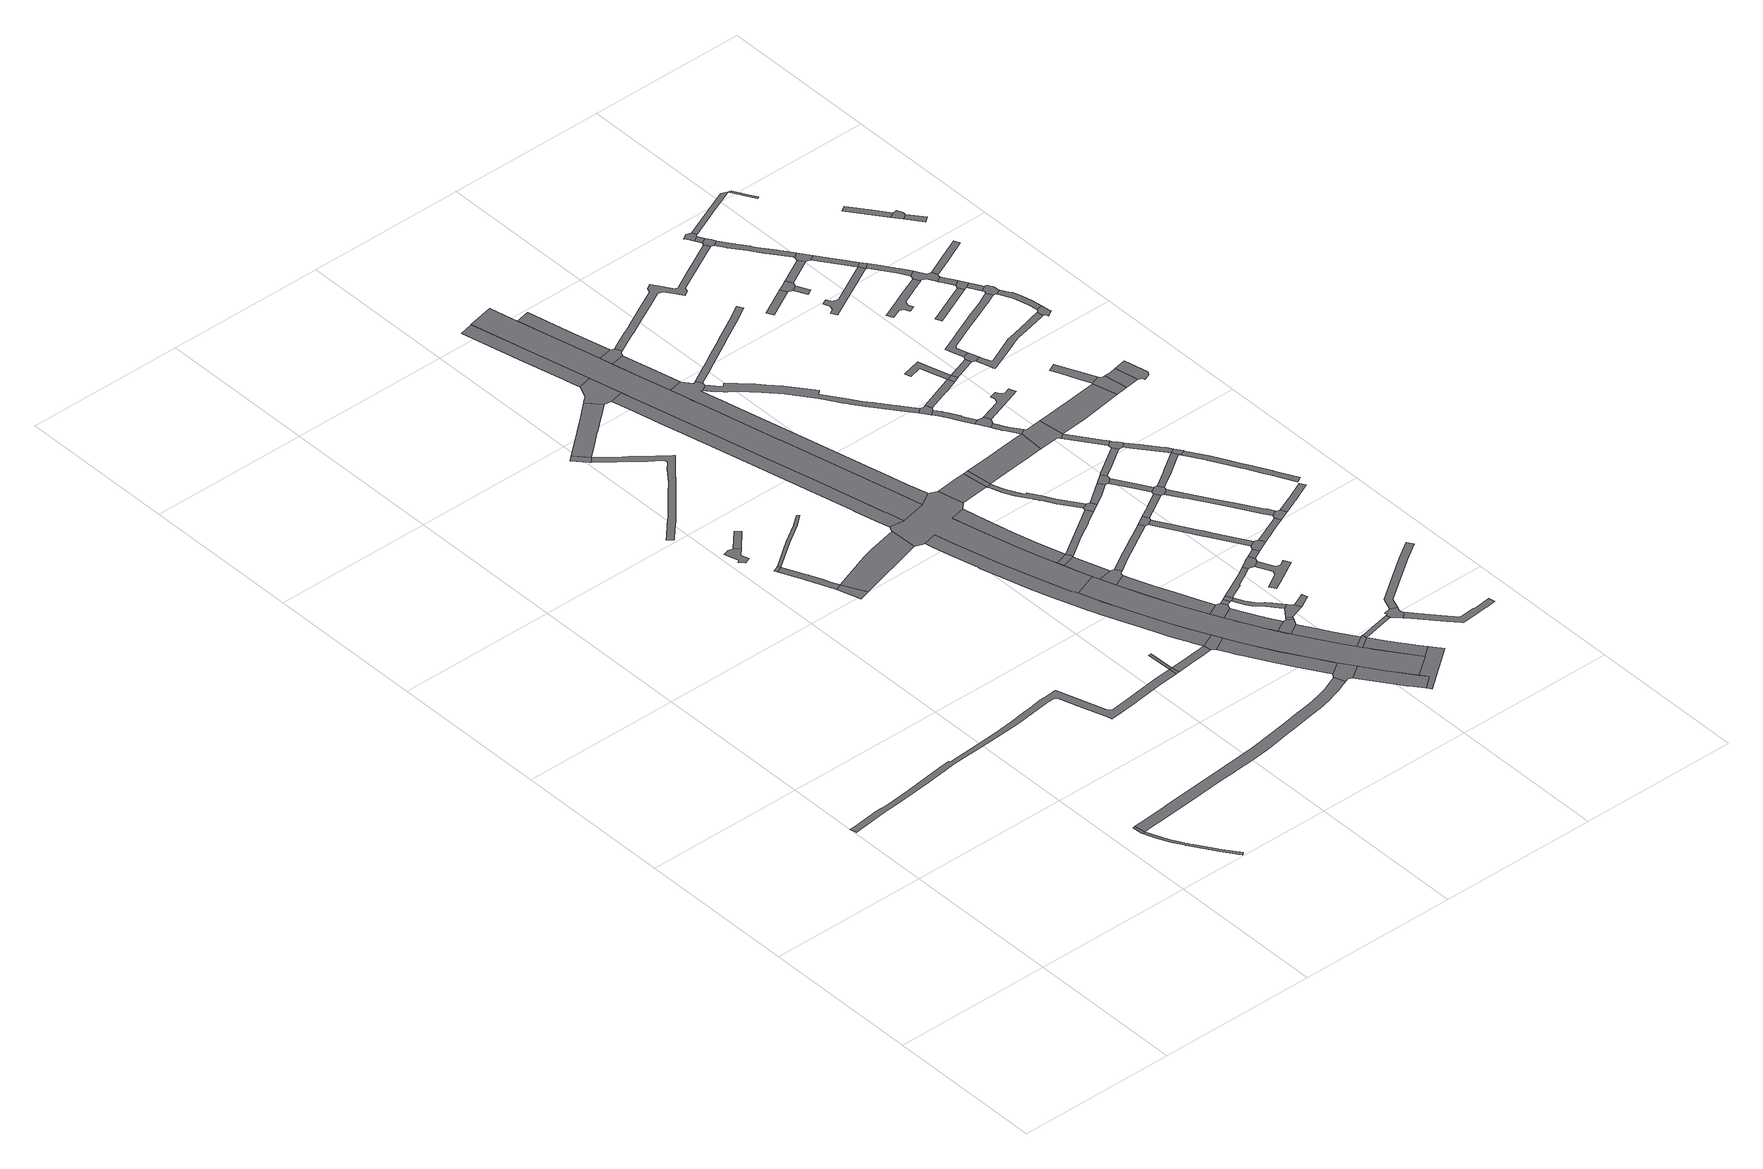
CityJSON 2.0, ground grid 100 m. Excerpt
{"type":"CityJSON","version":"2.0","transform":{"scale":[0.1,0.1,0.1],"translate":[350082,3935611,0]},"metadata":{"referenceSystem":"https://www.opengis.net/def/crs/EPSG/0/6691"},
"CityObjects":{
"road1":{"type":"Road","geometry":[{"type":"MultiSurface","lod":"1","boundaries":[[[0,1,2,3,4]]]}]},
"road2":{"type":"Road","attributes":{"RoadStructureAttribute.sectionType":"1"},"geometry":[{"type":"MultiSurface","lod":"1","boundaries":[[[0,5,6,7,8,9,10,11,12,13,14,15,16,17,18,19,20,21,22,23,24,25,1]]]}]},
"road3":{"type":"Road","attributes":{"RoadStructureAttribute.sectionType":"1"},"geometry":[{"type":"MultiSurface","lod":"1","boundaries":[[[26,27,28,29,30,31,32,33,34,35,36,37,38,39,40,41,42,43,44,45,46,47,48,49,50,51,52,53,54,55,56,57,58,59,60,61,62,63,64,65,66,67,68,69,70,71,72,73,74,75,76,77,78,79,80,81,82,83,84,85,86,87]]]}]},
"road4":{"type":"Road","attributes":{"RoadStructureAttribute.sectionType":"1"},"geometry":[{"type":"MultiSurface","lod":"1","boundaries":[[[1,88,89,90,91,92,93,94,95,96,97,98,99,100,101,102,103,104,105,106,107,108,109,110,111,112,113,114,115,116,117,118,119,120,121,122,123,124,125,126,127,128,129,130,131,132,133,134,2]]]}]},
"road5":{"type":"Road","geometry":[{"type":"MultiSurface","lod":"1","boundaries":[[[135,136,137,138,139,140,141,142,143,144,145]]]}]},
"road6":{"type":"Road","geometry":[{"type":"MultiSurface","lod":"1","boundaries":[[[146,147,148,149]]]}]},
"road7":{"type":"Road","attributes":{"RoadStructureAttribute.sectionType":"1"},"geometry":[{"type":"MultiSurface","lod":"1","boundaries":[[[150,151,152,153,154,155,156,157,158,159,160,161,162,163,164,146,149]]]}]},
"road8":{"type":"Road","geometry":[{"type":"MultiSurface","lod":"1","boundaries":[[[165,156,155,166]]]}]},
"road9":{"type":"Road","attributes":{"RoadStructureAttribute.sectionType":"1"},"geometry":[{"type":"MultiSurface","lod":"1","boundaries":[[[138,167,168,139]]]}]},
"road10":{"type":"Road","geometry":[{"type":"MultiSurface","lod":"1","boundaries":[[[169,170,171,172,173,174]]]}]},
"road11":{"type":"Road","attributes":{"RoadStructureAttribute.sectionType":"1"},"geometry":[{"type":"MultiSurface","lod":"1","boundaries":[[[175,176,177,178,179,180,181,182,183,184,185,147,146]]]}]},
"road12":{"type":"Road","attributes":{"RoadStructureAttribute.sectionType":"1"},"geometry":[{"type":"MultiSurface","lod":"1","boundaries":[[[170,186,187,188,189,190,191,192,193,194,195,196,197,198,199,200,201,202,203,204,205,206,207,208,209,210,211,212,213,214,215,216,217,218,219,220,221,222,223,224,225,171]]]}]},
"road13":{"type":"Road","geometry":[{"type":"MultiSurface","lod":"1","boundaries":[[[226,227,228,156,165,229]]]}]},
"road14":{"type":"Road","geometry":[{"type":"MultiSurface","lod":"1","boundaries":[[[230,55,54,231]]]}]},
"road15":{"type":"Road","attributes":{"RoadStructureAttribute.sectionType":"1"},"geometry":[{"type":"MultiSurface","lod":"1","boundaries":[[[232,233,55,230]]]}]},
"road16":{"type":"Road","attributes":{"RoadStructureAttribute.sectionType":"1"},"geometry":[{"type":"MultiSurface","lod":"1","boundaries":[[[234,235,236,172,171,237,238,239,240,241,242,243,244,245]]]}]},
"road17":{"type":"Road","attributes":{"RoadStructureAttribute.sectionType":"1"},"geometry":[{"type":"MultiSurface","lod":"1","boundaries":[[[246,247,248,249,250,251,252,253,230,231]]]}]},
"road18":{"type":"Road","attributes":{"function":"2","RoadStructureAttribute.sectionType":"1"},"geometry":[{"type":"MultiSurface","lod":"1","boundaries":[[[254,255,256,257,258,259,260,261,262,263,264,265,266,267,268,269,270,271,272,273,274,275,276,277,278,279,280,281,282,283,284,285,286,287,288,289,290,250,291]]]}]},
"road19":{"type":"Road","geometry":[{"type":"MultiSurface","lod":"1","boundaries":[[[268,267,266,265,264,263,262,261,292,293,294,295,296,297,298,299,269]]]}]},
"road20":{"type":"Road","geometry":[{"type":"MultiSurface","lod":"1","boundaries":[[[250,249,300,301,291]]]}]},
"road21":{"type":"Road","attributes":{"function":"2"},"geometry":[{"type":"MultiSurface","lod":"1","boundaries":[[[269,299,298,297,296,295,294,293,292,261,302,303,304,305,306,307,308,309,310,311,312,313,314,315,316,317,318,319,320,321,226,229,322,323,270]]]}]},
"road22":{"type":"Road","attributes":{"function":"2","RoadStructureAttribute.sectionType":"1"},"geometry":[{"type":"MultiSurface","lod":"1","boundaries":[[[324,325,326,327,328,329,330,331,332,333,321,320,334,335,336,337,338,339,340,341,342,343,344,345,346]]]}]},
"road23":{"type":"Road","geometry":[{"type":"MultiSurface","lod":"1","boundaries":[[[347,348,349,350,234,245,324,346]]]}]},
"road24":{"type":"Road","attributes":{"function":"2","RoadStructureAttribute.sectionType":"1"},"geometry":[{"type":"MultiSurface","lod":"1","boundaries":[[[351,352,353,354,355,356,357,358,359,301,300,360,361,362,363,364,365,366]]]}]},
"road25":{"type":"Road","attributes":{"function":"2","RoadStructureAttribute.sectionType":"1"},"geometry":[{"type":"MultiSurface","lod":"1","boundaries":[[[347,367,368,369,370,371,372,373,374,348]]]}]},
"road26":{"type":"Road","geometry":[{"type":"MultiSurface","lod":"1","boundaries":[[[113,112,375,376,377,351,366]]]}]},
"road27":{"type":"Road","attributes":{"function":"2","RoadStructureAttribute.sectionType":"1"}},
"road28":{"type":"Road","geometry":[{"type":"MultiSurface","lod":"1","boundaries":[[[378,379,380,381,382]]]}]},
"road29":{"type":"Road","attributes":{"function":"2","RoadStructureAttribute.sectionType":"1"},"geometry":[{"type":"MultiSurface","lod":"1","boundaries":[[[383,384,378,382,385,386,387]]]}]},
"road30":{"type":"Road","geometry":[{"type":"MultiSurface","lod":"1","boundaries":[[[388,389,390,391,392,393,394,395,396,397,398,399,400,401,402,403,404,405,406,407,408,409,410,411,319,318,412,413,414,415,416,417,418,419,420,421,422,423,424]]]}]},
"road31":{"type":"Road","attributes":{"function":"2","RoadStructureAttribute.sectionType":"1"},"geometry":[{"type":"MultiSurface","lod":"1","boundaries":[[[425,426,427,428,381,380,429,430,431,432,433,434,313,312]]]}]},
"road32":{"type":"Road","geometry":[{"type":"MultiSurface","lod":"1","boundaries":[[[435,436,437,438,439,383,387]]]}]},
"road33":{"type":"Road","attributes":{"function":"2","RoadStructureAttribute.sectionType":"1"},"geometry":[{"type":"MultiSurface","lod":"1","boundaries":[[[435,440,441,442,443,444,445,446,447,448,449,450,451,436]]]}]},
"road34":{"type":"Road","attributes":{"function":"2","RoadStructureAttribute.sectionType":"1"},"geometry":[{"type":"MultiSurface","lod":"1","boundaries":[[[261,260,452,453,454,455,456,457,458,459,460,461,462,463,464,465,466,467,468,469,470,471,472,473,474,475,476,477,478,479,480,481,482,483,484,485,486,487,488,489,490,491,492,493,494,495,496,497,498,499,302]]]}]},
"road35":{"type":"Road","geometry":[{"type":"MultiSurface","lod":"1","boundaries":[[[500,501,502,503,445,444,504,505]]]}]},
"road36":{"type":"Road","attributes":{"function":"2","RoadStructureAttribute.sectionType":"1"},"geometry":[{"type":"MultiSurface","lod":"1","boundaries":[[[506,507,508,509,510,511,377,376,512,513,514,515,516,517]]]}]},
"road37":{"type":"Road","attributes":{"function":"2","RoadStructureAttribute.sectionType":"1"},"geometry":[{"type":"MultiSurface","lod":"1","boundaries":[[[316,518,519,520,521,522,523,524,525,526,527,528,529,530,531,532,533,534,535,536,537,538,539,540,541,542,543,544,545,546,547,548,549,550,551,552,553,554,555,556,557,317]]]}]},
"road38":{"type":"Road","attributes":{"function":"2","RoadStructureAttribute.sectionType":"1"},"geometry":[{"type":"MultiSurface","lod":"1","boundaries":[[[558,559,560,561,562,563,564,505,504,565,566,567,568,569,570,571]]]}]},
"road39":{"type":"Road","attributes":{"RoadStructureAttribute.sectionType":"1"},"geometry":[{"type":"MultiSurface","lod":"1","boundaries":[[[572,502,501,573]]]}]},
"road40":{"type":"Road","geometry":[{"type":"MultiSurface","lod":"1","boundaries":[[[570,574,575,576,577,578,571]]]}]},
"road41":{"type":"Road","attributes":{"function":"2","RoadStructureAttribute.sectionType":"1"},"geometry":[{"type":"MultiSurface","lod":"1","boundaries":[[[579,580,581,582,544,543,583,584,585]]]}]},
"road42":{"type":"Road","geometry":[{"type":"MultiSurface","lod":"1","boundaries":[[[586,572,573,587,588,589]]]}]},
"road43":{"type":"Road","attributes":{"function":"2","RoadStructureAttribute.sectionType":"1"},"geometry":[{"type":"MultiSurface","lod":"1","boundaries":[[[575,590,591,592,593,594,595,596,597,598,576]]]}]},
"road44":{"type":"Road","geometry":[{"type":"MultiSurface","lod":"1","boundaries":[[[599,600,601,602,603,604,579,585]]]}]},
"road45":{"type":"Road","attributes":{"function":"2","RoadStructureAttribute.sectionType":"1"},"geometry":[{"type":"MultiSurface","lod":"1","boundaries":[[[605,606,604,603,607,608]]]}]},
"road46":{"type":"Road","attributes":{"RoadStructureAttribute.sectionType":"1"},"geometry":[{"type":"MultiSurface","lod":"1","boundaries":[[[609,610,578,577]]]}]},
"road47":{"type":"Road","geometry":[{"type":"MultiSurface","lod":"1","boundaries":[[[611,612,613,614,615,315,314]]]}]},
"road48":{"type":"Road","attributes":{"RoadStructureAttribute.sectionType":"1"},"geometry":[{"type":"MultiSurface","lod":"1","boundaries":[[[616,380,379,617,618,619,620,621,622]]]}]},
"road49":{"type":"Road","attributes":{"RoadStructureAttribute.sectionType":"1"},"geometry":[{"type":"MultiSurface","lod":"1","boundaries":[[[623,624,625,626,627,628,629,630,631,632,633,634,635,636,637,638,639,588,587]]]}]},
"road50":{"type":"Road","geometry":[{"type":"MultiSurface","lod":"1","boundaries":[[[640,641,594,593,642,643]]]}]},
"road51":{"type":"Road","attributes":{"RoadStructureAttribute.sectionType":"1"},"geometry":[{"type":"MultiSurface","lod":"1","boundaries":[[[438,644,645,646,647,648,649,650,651,652,653,439]]]}]},
"road52":{"type":"Road","geometry":[{"type":"MultiSurface","lod":"1","boundaries":[[[475,474,654,506,517,655,656,657,658,659,660]]]}]},
"road53":{"type":"Road","geometry":[{"type":"MultiSurface","lod":"1","boundaries":[[[661,662,663,631,630,664,610,609,665,666]]]}]},
"road54":{"type":"Road","attributes":{"function":"2","RoadStructureAttribute.sectionType":"1"},"geometry":[{"type":"MultiSurface","lod":"1","boundaries":[[[659,667,668,643,642,669,670,660]]]}]},
"road55":{"type":"Road","attributes":{"RoadStructureAttribute.sectionType":"1"},"geometry":[{"type":"MultiSurface","lod":"1","boundaries":[[[671,672,673,674,675,676,677,678,679,680,681,682,586,589]]]}]},
"road56":{"type":"Road","geometry":[{"type":"MultiSurface","lod":"1","boundaries":[[[683,614,613,684,685]]]}]},
"road57":{"type":"Road","attributes":{"RoadStructureAttribute.sectionType":"1"},"geometry":[{"type":"MultiSurface","lod":"1","boundaries":[[[686,687,688,689,661,666]]]}]},
"road58":{"type":"Road","attributes":{"RoadStructureAttribute.sectionType":"1"},"geometry":[{"type":"MultiSurface","lod":"1","boundaries":[[[690,691,692,693,694,695,696,697,698,699,700,701,702,685,684,703,704,705,706,707,708,709,710,711,712,713]]]}]},
"road59":{"type":"Road","attributes":{"RoadStructureAttribute.sectionType":"1"},"geometry":[{"type":"MultiSurface","lod":"1","boundaries":[[[714,715,716,717,718,719,640,643]]]}]},
"road60":{"type":"Road","attributes":{"RoadStructureAttribute.sectionType":"1"},"geometry":[{"type":"MultiSurface","lod":"1","boundaries":[[[720,721,722,723,724,725,726,727,728,729,730,731,732,733,734,735,736,737,738,739,740,741,742,743,744,745,746,747,748,749,750,751,752,753,754,755,756,757,758,759,760,761,762,763,764,765,766,767,768,769,770,771,772,773,774,775,776,777,530,529]]]}]},
"road61":{"type":"Road","geometry":[{"type":"MultiSurface","lod":"1","boundaries":[[[621,778,779,780,690,713,622]]]}]},
"road62":{"type":"Road","geometry":[{"type":"MultiSurface","lod":"1","boundaries":[[[781,782,783,784,785,786,787,678,677]]]}]},
"road63":{"type":"Road","geometry":[{"type":"MultiSurface","lod":"1","boundaries":[[[788,789,648,647,790,791,792]]]}]},
"road64":{"type":"Road","attributes":{"RoadStructureAttribute.sectionType":"1"},"geometry":[{"type":"MultiSurface","lod":"1","boundaries":[[[781,793,794,795,796,797,798,799,800,801,802,782]]]}]},
"road65":{"type":"Road","geometry":[{"type":"MultiSurface","lod":"1","boundaries":[[[803,804,805,806,807,717,716,808,809]]]}]},
"road66":{"type":"Road","attributes":{"function":"3","RoadStructureAttribute.sectionType":"1"},"geometry":[{"type":"MultiSurface","lod":"1","boundaries":[[[810,811,812,813,814,815,816,817,683,685]]]}]},
"road67":{"type":"Road","attributes":{"RoadStructureAttribute.sectionType":"1"},"geometry":[{"type":"MultiSurface","lod":"1","boundaries":[[[818,819,820,821,780,779]]]}]},
"road68":{"type":"Road","attributes":{"RoadStructureAttribute.sectionType":"1"},"geometry":[{"type":"MultiSurface","lod":"1","boundaries":[[[822,823,824,825,826,827,828,829,830,831,832,833,834,835,836,837,838,839,840,841,538,537]]]}]},
"road69":{"type":"Road","attributes":{"RoadStructureAttribute.sectionType":"1"},"geometry":[{"type":"MultiSurface","lod":"1","boundaries":[[[842,843,844,845,846,847,848,849,791,790,850,851,852,853,854,855,856,857,858]]]}]},
"road70":{"type":"Road","attributes":{"RoadStructureAttribute.sectionType":"1"},"geometry":[{"type":"MultiSurface","lod":"1","boundaries":[[[784,859,860,785]]]}]},
"road71":{"type":"Road","attributes":{"RoadStructureAttribute.sectionType":"1"},"geometry":[{"type":"MultiSurface","lod":"1","boundaries":[[[861,862,863,864,865,788,792]]]}]},
"road72":{"type":"Road","geometry":[{"type":"MultiSurface","lod":"1","boundaries":[[[858,857,860,859,866,867]]]}]},
"road73":{"type":"Road","geometry":[{"type":"MultiSurface","lod":"1","boundaries":[[[868,869,870,871,747,746,872]]]}]},
"road74":{"type":"Road","geometry":[{"type":"MultiSurface","lod":"1","boundaries":[[[873,874,875,821,820,876]]]}]},
"road75":{"type":"Road","attributes":{"RoadStructureAttribute.sectionType":"1"},"geometry":[{"type":"MultiSurface","lod":"1","boundaries":[[[877,878,879,880,881,882,883,884,885,886,887,888,889,890,891,892,893,868,872]]]}]},
"road76":{"type":"Road","attributes":{"RoadStructureAttribute.sectionType":"1"},"geometry":[{"type":"MultiSurface","lod":"1","boundaries":[[[894,895,873,876,896,897,898]]]}]},
"road77":{"type":"Road","attributes":{"RoadStructureAttribute.sectionType":"1"},"geometry":[{"type":"MultiSurface","lod":"1","boundaries":[[[808,899,900,901,902,903,904,905,906,907,908,909,910,911,912,913,914,915,916,809]]]}]},
"road78":{"type":"Road","geometry":[{"type":"MultiSurface","lod":"1","boundaries":[[[917,918,919,920,921,922,923,924,925,926,927,928,929,930,931,932,933,934,935,936,937,601,600,938,939,940,941,942,943,944,945,946,947,948,949,950,951,952,953,954]]]}]},
"road79":{"type":"Road","geometry":[{"type":"MultiSurface","lod":"1","boundaries":[[[955,956,957,885,884,958,959,960]]]}]},
"road80":{"type":"Road","geometry":[{"type":"MultiSurface","lod":"1","boundaries":[[[961,962,963,964,894,898,863,862]]]}]},
"road81":{"type":"Road","attributes":{"RoadStructureAttribute.sectionType":"1"},"geometry":[{"type":"MultiSurface","lod":"1","boundaries":[[[959,965,966,967,968,814,969,970,971,972,973,960]]]}]},
"road82":{"type":"Road","attributes":{"RoadStructureAttribute.sectionType":"1"},"geometry":[{"type":"MultiSurface","lod":"1","boundaries":[[[866,974,975,976,977,978,979,980,981,982,867]]]}]},
"road83":{"type":"Road","attributes":{"RoadStructureAttribute.sectionType":"1"},"geometry":[{"type":"MultiSurface","lod":"1","boundaries":[[[983,984,875,874,985,986,987,988,989]]]}]},
"road84":{"type":"Road","attributes":{"RoadStructureAttribute.sectionType":"1"},"geometry":[{"type":"MultiSurface","lod":"1","boundaries":[[[990,991,992,993,805,804,994,995,996,997,998,999]]]}]},
"road85":{"type":"Road","geometry":[{"type":"MultiSurface","lod":"1","boundaries":[[[1000,969,814,813,1001,1002,1003,1004,1005]]]}]},
"road86":{"type":"Road","attributes":{"RoadStructureAttribute.sectionType":"1"},"geometry":[{"type":"MultiSurface","lod":"1","boundaries":[[[1006,870,869,1007,1008,1009,1010]]]}]},
"road87":{"type":"Road","attributes":{"RoadStructureAttribute.sectionType":"1"},"geometry":[{"type":"MultiSurface","lod":"1","boundaries":[[[1011,1012,1013,1014,1015,1016,1017,1018,1019,1020,1021,1022,1023,1024,1025,962,961]]]}]},
"road88":{"type":"Road","attributes":{"RoadStructureAttribute.sectionType":"1"},"geometry":[{"type":"MultiSurface","lod":"1","boundaries":[[[1026,1027,1028,1004,1003,1029,1030,1031]]]}]},
"road89":{"type":"Road","geometry":[{"type":"MultiSurface","lod":"1","boundaries":[[[1017,979,978,1032,1033,1034,1018]]]}]},
"road90":{"type":"Road","attributes":{"RoadStructureAttribute.sectionType":"1"},"geometry":[{"type":"MultiSurface","lod":"1","boundaries":[[[1035,1036,1037,1038,1039,964,963,1040,1041,1042,1043,1044,1045,1046]]]}]},
"road91":{"type":"Road","attributes":{"RoadStructureAttribute.sectionType":"1"},"geometry":[{"type":"MultiSurface","lod":"1","boundaries":[[[955,1047,1048,1049,1050,1051,1052,1053,1054,1055,1056,956]]]}]},
"road92":{"type":"Road","attributes":{"RoadStructureAttribute.sectionType":"1"},"geometry":[{"type":"MultiSurface","lod":"1","boundaries":[[[1057,1058,1059,1060,1061,1062,1063,1010]]]}]},
"road93":{"type":"Road","geometry":[{"type":"MultiSurface","lod":"1","boundaries":[[[989,988,1064,1065,1066,1067,1068,1069,1026,1031]]]}]},
"road94":{"type":"Road","geometry":[{"type":"MultiSurface","lod":"1","boundaries":[[[1009,1070,1057,1010]]]}]},
"road95":{"type":"Road","attributes":{"RoadStructureAttribute.sectionType":"1"},"geometry":[{"type":"MultiSurface","lod":"1","boundaries":[[[1071,1072,1073,1074,1075,1076,1077,1066,1065,1078,1079,1080,1081,1046]]]}]},
"road96":{"type":"Road","attributes":{"RoadStructureAttribute.sectionType":"1"},"geometry":[{"type":"MultiSurface","lod":"1","boundaries":[[[1082,1083,1084,1085]]]}]},
"road97":{"type":"Road","attributes":{"RoadStructureAttribute.sectionType":"1"},"geometry":[{"type":"MultiSurface","lod":"1","boundaries":[[[1070,1086,1087,1088,1089,1090,1091,1092,1057]]]}]},
"road98":{"type":"Road","attributes":{"RoadStructureAttribute.sectionType":"1"},"geometry":[{"type":"MultiSurface","lod":"1","boundaries":[[[1093,1094,1095,1033,1032,1096,1097,1098,1099]]]}]},
"road99":{"type":"Road","geometry":[{"type":"MultiSurface","lod":"1","boundaries":[[[1045,1100,1101,1102,1103,1071,1046]]]}]},
"road100":{"type":"Road","attributes":{"function":"3","RoadStructureAttribute.sectionType":"1"},"geometry":[{"type":"MultiSurface","lod":"1","boundaries":[[[1004,1104,1105,1106,1107,1108,1109,1110,1005]]]}]},
"road101":{"type":"Road","attributes":{"RoadStructureAttribute.sectionType":"1"},"geometry":[{"type":"MultiSurface","lod":"1","boundaries":[[[1100,1111,1112,1113,1114,1115,1116,1117,1118,1119,1120,1121,1122,1123,1124,1125,1126,1127,1128,1129,1130,1131,1132,1101]]]}]},
"road102":{"type":"Road","geometry":[{"type":"MultiSurface","lod":"1","boundaries":[[[1133,1085,1084,1134,1135,1136,1137]]]}]},
"road103":{"type":"Road","geometry":[{"type":"MultiSurface","lod":"1","boundaries":[[[1090,1089,1138,1139,1140,1141,1142]]]}]},
"road104":{"type":"Road","attributes":{"RoadStructureAttribute.sectionType":"1"},"geometry":[{"type":"MultiSurface","lod":"1","boundaries":[[[1143,1144,1135,1134]]]}]},
"road105":{"type":"Road","geometry":[{"type":"MultiSurface","lod":"1","boundaries":[[[1145,1146,1147,1148,1149,1150,1151,1152,1153,1154]]]}]},
"road106":{"type":"Road","attributes":{"RoadStructureAttribute.sectionType":"1"},"geometry":[{"type":"MultiSurface","lod":"1","boundaries":[[[1150,1149,1155,1156,1157]]]}]},
"road107":{"type":"Road","geometry":[{"type":"MultiSurface","lod":"1","boundaries":[[[1158,1159,1157,1156,917,954,1160,1161]]]}]},
"road108":{"type":"Road","attributes":{"RoadStructureAttribute.sectionType":"1"},"geometry":[{"type":"MultiSurface","lod":"1","boundaries":[[[1136,1162,1163,1164,1165,1137]]]}]},
"road109":{"type":"Road","attributes":{"RoadStructureAttribute.sectionType":"1"},"geometry":[{"type":"MultiSurface","lod":"1","boundaries":[[[1166,1167,1168,1169,1170,1171,1172,1173,1174,1175,1176,1177,1178,1179]]]}]},
"road110":{"type":"Road","attributes":{"RoadStructureAttribute.sectionType":"1"},"geometry":[{"type":"MultiSurface","lod":"1","boundaries":[[[1160,1180,1181,1182,1183,1184,1185,1186,1187,1188,1189,1190,1191,1192,1193,1194,1195,1196,1197,1198,1199,1200,1201,1202,1203,1204,1161]]]}]},
"road111":{"type":"Road","attributes":{"RoadStructureAttribute.sectionType":"1"},"geometry":[{"type":"MultiSurface","lod":"1","boundaries":[[[1205,1206,1207,1208,1209,1210,1211,1212,1213]]]}]},
"road112":{"type":"Road","geometry":[{"type":"MultiSurface","lod":"1","boundaries":[[[1214,1215,1205,1213,1107,1106,1216,1217,1218]]]}]},
"road113":{"type":"Road","attributes":{"RoadStructureAttribute.sectionType":"1"},"geometry":[{"type":"MultiSurface","lod":"1","boundaries":[[[1219,1220,1221,1222,1223,1224,1225,1226,1227,1228,1229,1230,1231,1232,1233,1234]]]}]},
"road114":{"type":"Road","attributes":{"RoadStructureAttribute.sectionType":"1"},"geometry":[{"type":"MultiSurface","lod":"1","boundaries":[[[1235,1236,1237,1238,1239,1240,1241,1242,1243,1244,1139,1138,1245,1246,1247,1248,1249,1250,1251,1252,1253,1254,1255,1256]]]}]},
"road115":{"type":"Road","attributes":{"RoadStructureAttribute.sectionType":"1"},"geometry":[{"type":"MultiSurface","lod":"1","boundaries":[[[1141,1257,1258,1259,1260,1261,1262,1263,1264,1265,1266,1267,1268,1269,1270,1271,1272,1273,1274,1275,1276,1142]]]}]},
"road116":{"type":"Road","geometry":[{"type":"MultiSurface","lod":"1","boundaries":[[[1164,1163,1277,1278,1279,1189,1188]]]}]},
"road117":{"type":"Road","attributes":{"function":"3","RoadStructureAttribute.sectionType":"1"},"geometry":[{"type":"MultiSurface","lod":"1","boundaries":[[[1280,1281,1218,1217,1282,1283]]]}]},
"road118":{"type":"Road","attributes":{"RoadStructureAttribute.sectionType":"1"},"geometry":[{"type":"MultiSurface","lod":"1","boundaries":[[[1284,1285,1286,1153,1152,1287,1288,1289]]]}]},
"road119":{"type":"Road","attributes":{"RoadStructureAttribute.sectionType":"1"},"geometry":[{"type":"MultiSurface","lod":"1","boundaries":[[[1290,1291,1292,1278,1277,1293,1294,1295,1166]]]}]},
"road120":{"type":"Road","attributes":{"RoadStructureAttribute.sectionType":"1"},"geometry":[{"type":"MultiSurface","lod":"1","boundaries":[[[1296,1297,1298,1299]]]}]},
"road121":{"type":"Road","geometry":[{"type":"MultiSurface","lod":"1","boundaries":[[[1283,1282,1300,1301,1302,1303,1304,1305]]]}]},
"road122":{"type":"Road","geometry":[{"type":"MultiSurface","lod":"1","boundaries":[[[1179,1306,1290,1166]]]}]},
"road123":{"type":"Road","attributes":{"RoadStructureAttribute.sectionType":"1"},"geometry":[{"type":"MultiSurface","lod":"1","boundaries":[[[1307,1308,1309,1310,1311,1312,1313,1314,1306,1179]]]}]},
"road124":{"type":"Road","geometry":[{"type":"MultiSurface","lod":"1","boundaries":[[[1315,1316,1317,1318,1319,1320,1310,1309,1234,1233,1321,1322,1323,1324]]]}]},
"road125":{"type":"Road","attributes":{"RoadStructureAttribute.sectionType":"1"},"geometry":[{"type":"MultiSurface","lod":"1","boundaries":[[[1325,1326,1327,1315,1324,1328,1329,1330,1331,1332]]]}]},
"road126":{"type":"Road","geometry":[{"type":"MultiSurface","lod":"1","boundaries":[[[1298,1333,1334,1335,1336,1332,1331,1299]]]}]},
"road127":{"type":"Road","attributes":{"RoadStructureAttribute.sectionType":"1"},"geometry":[{"type":"MultiSurface","lod":"1","boundaries":[[[1337,1334,1333,1338,1339,1340]]]}]},
"road128":{"type":"Road","attributes":{"RoadStructureAttribute.sectionType":"1"},"geometry":[{"type":"MultiSurface","lod":"1","boundaries":[[[1341,1342,1343,1344,1345,1346,1347,1348,1349,1350,1289]]]}]},
"road129":{"type":"Road","geometry":[{"type":"MultiSurface","lod":"1","boundaries":[[[1351,1352,1353,1354,1355,1356,1357,1358,1359,1235,1256]]]}]},
"road130":{"type":"Road","geometry":[{"type":"MultiSurface","lod":"1","boundaries":[[[1339,1360,1361,1266,1265,1362,1363,1364,1365,1366,1367,1368,1369,1340]]]}]},
"road131":{"type":"Road","attributes":{"RoadStructureAttribute.sectionType":"1"},"geometry":[{"type":"MultiSurface","lod":"1","boundaries":[[[1370,1371,1372,1373,1374,1363,1362,1375,1376,1377,1357,1356]]]}]},
"road132":{"type":"Road","attributes":{"RoadStructureAttribute.sectionType":"1"},"geometry":[{"type":"MultiSurface","lod":"1","boundaries":[[[1378,1318,1317,1379,1380,1381,1382]]]}]},
"road133":{"type":"Road","attributes":{"RoadStructureAttribute.sectionType":"1"},"geometry":[{"type":"MultiSurface","lod":"1","boundaries":[[[1383,1384,1385,1386,1387]]]}]},
"road134":{"type":"Road","geometry":[{"type":"MultiSurface","lod":"1","boundaries":[[[1386,1388,1389,1390,1391,1392,1387]]]}]},
"road135":{"type":"Road","attributes":{"RoadStructureAttribute.sectionType":"1"},"geometry":[{"type":"MultiSurface","lod":"1","boundaries":[[[1388,1393,1394,1389]]]}]}
},
"vertices":[
[1152,495,0],[1169,501,0],[1158,569,0],[1145,568,0],[1150,501,0],
[1159,474,0],[1181,414,0],[1186,402,0],[1217,337,0],[1256,274,0],[1258,270,0],[1277,239,0],[1301,203,0],[1311,188,0],[1360,112,0],[1432,9,0],[1447,20,0],[1377,119,0],[1292,247,0],[1280,266,0],[1274,275,0],[1265,290,0],[1247,321,0],[1228,357,0],[1207,401,0],[1177,483,0],
[12,1514,0],[43,1519,0],[260,1547,0],[282,1545,0],[390,1557,0],[451,1563,0],[519,1572,0],[553,1576,0],[708,1594,0],[786,1603,0],[993,1617,0],[1135,1624,0],[1271,1635,0],[1394,1652,0],[1493,1664,0],[1499,1665,0],[1554,1669,0],[1571,1655,0],[1617,1503,0],[1662,1366,0],[1671,1331,0],[1707,1336,0],[1866,1354,0],[1869,1355,0],[1871,1355,0],[2046,1379,0],[2129,1388,0],[2180,1392,0],[2181,1392,0],[2178,1444,0],[2169,1443,0],[2079,1434,0],[1872,1408,0],[1870,1408,0],[1840,1404,0],[1730,1390,0],[1702,1407,0],[1667,1517,0],[1606,1714,0],[1596,1713,0],[1579,1712,0],[1521,1707,0],[1488,1706,0],[1462,1702,0],[1432,1697,0],[1420,1695,0],[1352,1685,0],[1320,1680,0],[1267,1674,0],[1251,1671,0],[1131,1656,0],[991,1645,0],[788,1631,0],[782,1630,0],[780,1641,0],[703,1631,0],[525,1608,0],[448,1598,0],[283,1580,0],[215,1581,0],[40,1559,0],[5,1557,0],
[1225,507,0],[1319,515,0],[1527,533,0],[1688,548,0],[1773,556,0],[1860,563,0],[1862,563,0],[1893,565,0],[1947,570,0],[2000,575,0],[2120,588,0],[2129,589,0],[2192,599,0],[2289,618,0],[2350,628,0],[2456,647,0],[2550,663,0],[2559,664,0],[2599,673,0],[2649,685,0],[2685,696,0],[2739,714,0],[2791,735,0],[2793,736,0],[2817,746,0],[2790,813,0],[2692,771,0],[2633,752,0],[2579,740,0],[2550,733,0],[2474,721,0],[2445,716,0],[2353,699,0],[2334,696,0],[2227,677,0],[2073,653,0],[1976,646,0],[1897,638,0],[1863,635,0],[1861,635,0],[1773,626,0],[1685,618,0],[1612,611,0],[1524,603,0],[1395,591,0],[1393,591,0],[1202,573,0],
[1118,3634,0],[1117,3636,0],[1101,3684,0],[1138,3723,0],[1108,3751,0],[1079,3758,0],[1041,3747,0],[1062,3670,0],[1065,3661,0],[1051,3649,0],[1077,3618,0],
[1196,3467,0],[1188,3484,0],[1149,3466,0],[1157,3449,0],
[1182,3391,0],[1211,3326,0],[1220,3305,0],[1245,3247,0],[1261,3209,0],[1295,3130,0],[1333,3143,0],[1330,3153,0],[1328,3161,0],[1310,3201,0],[1292,3246,0],[1263,3314,0],[1260,3321,0],[1255,3333,0],[1196,3466,0],
[1408,3001,0],[1339,2980,0],
[1239,3833,0],[1210,3860,0],
[1016,4806,0],[1023,4801,0],[1049,4833,0],[979,4913,0],[967,4903,0],[948,4888,0],
[1329,3564,0],[1370,3592,0],[1401,3613,0],[1495,3676,0],[1561,3727,0],[1553,3737,0],[1549,3741,0],[1484,3691,0],[1481,3688,0],[1360,3608,0],[1298,3565,0],
[1112,4727,0],[1127,4715,0],[1151,4698,0],[1164,4689,0],[1202,4658,0],[1255,4611,0],[1285,4587,0],[1329,4553,0],[1331,4533,0],[1290,4490,0],[1251,4438,0],[1212,4392,0],[1166,4341,0],[1107,4275,0],[1029,4189,0],[977,4135,0],[963,4119,0],[949,4105,0],[934,4092,0],[914,4069,0],[890,4044,0],[920,4016,0],[979,4077,0],[1032,4132,0],[1035,4135,0],[1045,4146,0],[1057,4159,0],[1114,4223,0],[1171,4288,0],[1188,4308,0],[1250,4377,0],[1307,4444,0],[1367,4514,0],[1381,4528,0],[1399,4549,0],[1392,4556,0],[1320,4614,0],[1207,4706,0],[1180,4727,0],[1123,4773,0],
[1840,3300,0],[1658,3256,0],[1586,3235,0],[1844,3127,0],
[2197,1446,0],[2203,1394,0],
[2192,1607,0],[2173,1606,0],
[1328,5208,0],[1234,5127,0],[1139,5047,0],[1133,4904,0],[1134,4904,0],[1193,4953,0],[1207,4965,0],[1224,4977,0],[1285,5028,0],[1345,5079,0],[1347,5080,0],[1400,5124,0],
[2298,1405,0],[2410,1417,0],[2439,1420,0],[2451,1421,0],[2447,1471,0],[2420,1468,0],[2379,1463,0],[2323,1458,0],
[2491,1614,0],[2448,1707,0],[2427,1753,0],[2357,1928,0],[2328,2004,0],[2287,2113,0],[2273,2155,0],[2240,2252,0],[2236,2263,0],[2234,2268,0],[2222,2286,0],[2210,2324,0],[2131,2581,0],[2086,2738,0],[2025,2981,0],[1992,3128,0],[1906,3105,0],[1917,3054,0],[1940,2948,0],[1984,2765,0],[1986,2756,0],[2030,2590,0],[2071,2450,0],[2112,2316,0],[2153,2194,0],[2164,2161,0],[2185,2106,0],[2192,2087,0],[2218,2014,0],[2227,1993,0],[2272,1879,0],[2300,1808,0],[2345,1695,0],[2363,1656,0],[2380,1618,0],[2413,1546,0],[2419,1533,0],[2538,1514,0],
[2237,2263,0],[2235,2268,0],[2223,2286,0],[2211,2326,0],[2132,2581,0],[2087,2738,0],[2026,2981,0],[1993,3128,0],
[2478,1407,0],[2566,1455,0],
[2390,2306,0],[2389,2310,0],[2381,2334,0],[2338,2474,0],[2325,2514,0],[2312,2557,0],[2297,2604,0],[2254,2761,0],[2190,3015,0],[2156,3171,0],[2157,3172,0],[2250,3196,0],[2285,3229,0],[2248,3391,0],[2199,3413,0],[2114,3361,0],[2113,3361,0],[1949,3324,0],[1948,3324,0],[1856,3336,0],[1890,3111,0],[1892,3110,0],
[1448,5116,0],[1473,5008,0],[1527,4772,0],[1537,4727,0],[1559,4633,0],[1624,4348,0],[1724,3911,0],[1801,3576,0],[1804,3559,0],[1835,3425,0],[1924,3434,0],[1923,3438,0],[1922,3439,0],[1897,3551,0],[1896,3559,0],[1823,3879,0],[1741,4238,0],[1691,4456,0],[1605,4830,0],[1605,4831,0],[1548,5080,0],[1538,5124,0],[1535,5136,0],
[1489,5340,0],[1402,5320,0],[1367,5241,0],[1334,5213,0],
[2886,894,0],[2875,910,0],[2797,1036,0],[2733,1142,0],[2717,1168,0],[2649,1292,0],[2637,1315,0],[2580,1428,0],[2579,1430,0],[2512,1341,0],[2530,1305,0],[2559,1254,0],[2615,1153,0],[2689,1026,0],[2696,1014,0],[2805,839,0],
[1469,5424,0],[1315,6100,0],[1228,6080,0],[1261,5938,0],[1278,5860,0],[1320,5678,0],[1371,5454,0],[1398,5335,0],
[2836,753,0],[2864,744,0],[2949,801,0],
[2420,2499,0],[2430,2506,0],[2407,2539,0],[2326,2514,0],[2339,2474,0],
[2493,2280,0],[2477,2326,0],[2382,2334,0],[2390,2310,0],[2405,2266,0],
[1690,5215,0],[1690,5216,0],[1660,5348,0],[1641,5430,0],[1604,5594,0],[1521,5958,0],[1480,6137,0],[1316,6100,0],[1470,5425,0],[1490,5340,0],[1536,5136,0],[1539,5124,0],[1549,5080,0],[1606,4832,0],[1606,4831,0],[1691,4457,0],[1742,4238,0],[1824,3879,0],[1896,3564,0],[1897,3557,0],[1898,3555,0],[1923,3439,0],[1924,3439,0],[1924,3438,0],[2070,3555,0],[2059,3605,0],[2010,3818,0],[2010,3819,0],[1906,4270,0],[1906,4272,0],[1904,4281,0],[1817,4660,0],[1785,4802,0],[1774,4848,0],[1770,4867,0],[1765,4891,0],[1745,4978,0],
[2191,3016,0],[2255,2762,0],[2298,2604,0],[2312,2559,0],[2366,2682,0],[2358,2708,0],[2318,2867,0],[2278,3058,0],[2270,3099,0],[2267,3112,0],
[2439,2168,0],[2518,2205,0],[2521,2225,0],[2540,2237,0],[2519,2271,0],
[2494,2021,0],[2507,1987,0],[2575,1816,0],[2637,1682,0],[2650,1656,0],[2725,1691,0],[2677,1799,0],[2629,1920,0],[2584,2031,0],[2571,2065,0],[2555,2108,0],[2532,2166,0],
[2288,2113,0],[2329,2004,0],[2358,1929,0],[2428,1753,0],[2450,1706,0],[2492,1614,0],[2539,1515,0],[2567,1456,0],[2581,1429,0],[2581,1428,0],[2638,1316,0],[2650,1292,0],[2718,1168,0],[2734,1143,0],[2798,1036,0],[2876,911,0],[2887,894,0],[2950,801,0],[2956,792,0],[3004,719,0],[3030,680,0],[3041,665,0],[3144,527,0],[3274,623,0],[3109,850,0],[3088,881,0],[3074,902,0],[3056,928,0],[3010,997,0],[2934,1119,0],[2934,1120,0],[2861,1240,0],[2856,1248,0],[2826,1303,0],[2807,1336,0],[2791,1367,0],[2766,1416,0],[2741,1466,0],[2710,1525,0],[2710,1526,0],[2684,1581,0],[2649,1655,0],[2636,1682,0],[2574,1816,0],[2506,1987,0],[2493,2021,0],[2438,2167,0],[2404,2265,0],
[2769,1645,0],[2772,1647,0],[2753,1682,0],[2749,1683,0],[2685,1581,0],[2760,1617,0],
[3177,481,0],[3143,526,0],[3040,665,0],[3029,679,0],[3005,717,0],[2955,792,0],[2895,698,0],[2959,606,0],[3026,513,0],[3036,500,0],[3044,491,0],[3103,420,0],
[2162,3554,0],[2131,3693,0],[2106,3801,0],[2095,3851,0],[2025,4155,0],[1911,4656,0],[1909,4662,0],[1909,4664,0],[1885,4768,0],[1881,4786,0],[1862,4868,0],[1874,4865,0],[1913,4889,0],[1911,4891,0],[1910,4893,0],[1911,4898,0],[1911,4900,0],[1911,4902,0],[1912,4902,0],[1914,4913,0],[1894,4948,0],[1882,4941,0],[1876,4938,0],[1873,4943,0],[1872,4944,0],[1832,4998,0],[1746,4978,0],[1766,4891,0],[1771,4867,0],[1775,4848,0],[1786,4802,0],[1818,4661,0],[1904,4285,0],[1906,4277,0],[1907,4273,0],[1907,4271,0],[2010,3824,0],[2011,3819,0],[2060,3606,0],[2071,3556,0],
[2891,1366,0],[2852,1439,0],[2849,1445,0],[2835,1470,0],[2827,1486,0],[2816,1506,0],[2799,1538,0],[2711,1526,0],[2742,1466,0],[2767,1416,0],[2792,1367,0],[2808,1338,0],[2827,1304,0],[2902,1345,0],
[2784,1698,0],[2803,1663,0],
[2857,1249,0],[2862,1240,0],[2936,1285,0],[2958,1326,0],[2922,1345,0],
[1661,5349,0],[1691,5218,0],[1691,5217,0],[1691,5215,0],[1827,5020,0],[1781,5223,0],[1748,5368,0],
[2811,1713,0],[2809,1660,0],[2833,1673,0],[2831,1678,0],
[2934,1122,0],[2935,1120,0],[3011,998,0],[3057,929,0],[3125,974,0],[3093,1025,0],[3076,1052,0],[3042,1106,0],[2993,1185,0],
[1756,5391,0],[1773,5400,0],[1753,5438,0],[1730,5450,0],[1729,5450,0],[1642,5430,0],
[1522,5958,0],[1605,5595,0],[1675,5684,0],[1608,5978,0],
[2966,1342,0],[2934,1363,0],
[2388,3240,0],[2422,3244,0],[2469,3250,0],[2452,3413,0],[2401,3408,0],
[2642,2695,0],[2562,2594,0],[2671,2660,0],[2677,2664,0],[2684,2668,0],[2760,2715,0],[2735,2756,0],
[2848,1583,0],[2865,1556,0],[2869,1550,0],[2890,1532,0],[2918,1502,0],[2936,1482,0],[2947,1468,0],[2980,1423,0],[3010,1445,0],[2962,1504,0],[2960,1507,0],[2935,1533,0],[2930,1530,0],[2913,1548,0],[2892,1568,0],[2871,1599,0],[2862,1616,0],
[3139,977,0],[3130,975,0],[3075,903,0],[3144,950,0],
[2625,2290,0],[2777,2378,0],[2785,2383,0],[2885,2440,0],[2865,2475,0],[2812,2444,0],[2778,2425,0],[2757,2412,0],[2690,2374,0],[2606,2325,0],
[3178,481,0],[3106,415,0],[3120,392,0],[3122,392,0],[3397,605,0],[3342,676,0],[3275,624,0],
[3039,1413,0],[3037,1414,0],[3012,1443,0],[2937,1368,0],[3050,1371,0],[3058,1375,0],
[3310,717,0],[3207,855,0],[3089,881,0],[3109,851,0],
[2850,1688,0],[2854,1690,0],[2859,1692,0],[2932,1729,0],[2930,1735,0],[3018,1779,0],[3059,1806,0],[3041,1834,0],[3002,1809,0],[2989,1803,0],[2857,1736,0],[2833,1725,0],
[2482,3416,0],[2471,3244,0],[2499,3254,0],
[3119,1407,0],[3137,1416,0],[3126,1453,0],[3066,1425,0],
[2772,2790,0],[2761,2806,0],[2694,2903,0],[2690,2909,0],[2655,2974,0],[2649,2984,0],[2643,2993,0],[2596,3069,0],[2587,3064,0],[2573,3083,0],[2554,3116,0],[2529,3169,0],[2506,3235,0],[2476,3230,0],[2500,3160,0],[2529,3102,0],[2534,3092,0],[2551,3064,0],[2602,2984,0],[2607,2976,0],[2620,2957,0],[2653,2894,0],[2655,2890,0],[2736,2774,0],
[3164,954,0],[3268,976,0],[3354,994,0],[3349,1021,0],[3257,1002,0],[3154,980,0],
[1884,4851,0],[1902,4831,0],[1911,4822,0],[1913,4820,0],[1923,4808,0],[1949,4780,0],[1965,4767,0],[1998,4742,0],[2003,4738,0],[2056,4689,0],[2071,4676,0],[2161,4577,0],[2183,4552,0],[2280,4421,0],[2285,4414,0],[2354,4306,0],[2369,4281,0],[2371,4282,0],[2391,4251,0],[2449,4173,0],[2464,4153,0],[2465,4152,0],[2501,4102,0],[2528,4067,0],[2551,4037,0],[2594,3980,0],[2611,3958,0],[2641,3983,0],[2626,4002,0],[2563,4084,0],[2557,4093,0],[2547,4106,0],[2485,4188,0],[2451,4233,0],[2423,4271,0],[2398,4310,0],[2321,4427,0],[2316,4434,0],[2327,4441,0],[2339,4451,0],[2338,4453,0],[2273,4539,0],[2219,4610,0],[2215,4614,0],[2157,4679,0],[2119,4720,0],[2104,4735,0],[2050,4788,0],[2046,4792,0],[2042,4795,0],[2026,4809,0],[1999,4832,0],[1996,4835,0],[1986,4823,0],[1979,4817,0],[1965,4832,0],[1929,4871,0],[1916,4885,0],
[2785,2730,0],[2815,2748,0],[2794,2782,0],
[3096,1795,0],[3135,1819,0],[3137,1826,0],[3144,1848,0],[3127,1883,0],[3088,1865,0],[3086,1863,0],
[2926,2510,0],[2872,2479,0],[2904,2439,0],[2941,2458,0],[2946,2476,0],
[3143,1700,0],[3134,1672,0],[3038,1617,0],[3060,1578,0],[3107,1604,0],[3266,1695,0],[3246,1735,0],[3211,1715,0],[3182,1724,0],[3177,1733,0],
[3429,1007,0],[3440,1033,0],[3398,1049,0],[3354,1040,0],[3363,1024,0],[3404,946,0],[3436,978,0],
[2579,3264,0],[2732,3280,0],[2774,3285,0],[2899,3298,0],[2908,3462,0],[2758,3446,0],[2651,3435,0],[2640,3433,0],
[2871,2783,0],[2873,2784,0],[2957,2845,0],[2932,2881,0],
[1918,4915,0],[1999,4960,0],[2025,4974,0],[2062,4995,0],[2125,5031,0],[2203,5075,0],[2271,5112,0],[2387,5178,0],[2499,5242,0],[2480,5278,0],[2369,5214,0],[2251,5147,0],[2184,5110,0],[2089,5057,0],[2036,5027,0],[1976,4994,0],[1961,4985,0],[1914,4959,0],[1912,4958,0],[1903,4952,0],
[3190,2033,0],[3123,2148,0],[3115,2161,0],[3092,2200,0],[3075,2229,0],[3068,2241,0],[3008,2343,0],[2966,2415,0],[2963,2337,0],[3038,2209,0],[3042,2203,0],[3043,2200,0],[3055,2179,0],[3086,2126,0],[3161,1999,0],[3195,1940,0],[3233,1959,0],
[3204,1877,0],[3185,1912,0],
[3025,2521,0],[3119,2581,0],[3098,2615,0],[3005,2556,0],[2994,2550,0],
[3280,1914,0],[3262,1950,0],
[2683,3926,0],[2692,3942,0],[2678,3983,0],[2663,3978,0],[2651,3903,0],
[3009,2866,0],[3015,2893,0],[2992,2925,0],[2977,2841,0],
[2658,3893,0],[2665,3883,0],[2684,3855,0],[2689,3846,0],[2696,3834,0],[2708,3811,0],[2748,3737,0],[2774,3691,0],[2806,3708,0],[2763,3786,0],[2767,3787,0],[2762,3798,0],[2743,3833,0],[2732,3854,0],[2715,3881,0],[2713,3885,0],[2698,3906,0],
[3136,2656,0],[3072,2762,0],[3038,2740,0],[3039,2740,0],[3102,2634,0],
[3418,932,0],[3435,912,0],[3560,768,0],[3612,707,0],[3618,701,0],[3697,708,0],[3776,717,0],[3800,719,0],[3860,727,0],[3855,767,0],[3795,759,0],[3741,753,0],[3737,758,0],[3637,747,0],[3587,805,0],[3486,922,0],[3468,943,0],[3451,962,0],
[2691,5785,0],[2593,5733,0],[2461,5663,0],[2432,5647,0],[2349,5603,0],[2340,5606,0],[2329,5609,0],[2291,5670,0],[2256,5725,0],[2223,5705,0],[2214,5678,0],[2107,5622,0],[2044,5590,0],[2034,5585,0],[1957,5544,0],[1921,5525,0],[1919,5524,0],[1887,5508,0],[1886,5507,0],[1834,5481,0],[1829,5479,0],[1833,5431,0],[1918,5475,0],[1920,5476,0],[1966,5499,0],[1967,5500,0],[2007,5521,0],[2155,5597,0],[2237,5639,0],[2268,5632,0],[2300,5584,0],[2327,5543,0],[2336,5529,0],[2343,5534,0],[2371,5552,0],[2375,5574,0],[2456,5616,0],[2714,5752,0],
[2864,3661,0],[2849,3704,0],[2839,3700,0],[2790,3664,0],[2817,3612,0],[2849,3629,0],
[3138,2576,0],[3172,2598,0],[3177,2617,0],[3156,2651,0],
[2833,3583,0],[2845,3560,0],[2848,3554,0],[2855,3546,0],[2938,3482,0],[2897,3546,0],[2883,3567,0],[2880,3572,0],[2866,3598,0],
[3303,1925,0],[3317,1932,0],[3323,1934,0],[3383,1962,0],[3462,1997,0],[3448,2035,0],[3341,1986,0],[3308,1972,0],[3283,1960,0],
[3036,2955,0],[3014,2941,0],[3025,2900,0],[3070,2930,0],[3106,2953,0],[3210,3022,0],[3187,3054,0],
[3720,1338,0],[3691,1317,0],[3586,1241,0],[3429,1129,0],[3466,1100,0],[3638,1223,0],[3721,1283,0],[3744,1299,0],[3861,1375,0],[3836,1413,0],
[2947,3469,0],[2986,3307,0],[3028,3311,0],[3040,3294,0],[3070,3315,0],[3051,3481,0],
[2901,4063,0],[2839,3993,0],[2843,3994,0],[2931,4030,0],[2915,4068,0],
[3195,2484,0],[3208,2464,0],[3298,2318,0],[3327,2271,0],[3334,2259,0],[3428,2100,0],[3454,2056,0],[3490,2077,0],[3467,2117,0],[3461,2127,0],[3364,2283,0],[3332,2335,0],[3331,2337,0],[3251,2468,0],[3195,2560,0],
[3218,3106,0],[3207,3120,0],[3204,3124,0],[3137,3156,0],[3178,3098,0],[3189,3084,0],
[3532,2028,0],[3515,2064,0],[3494,2070,0],
[3361,2788,0],[3267,2723,0],[3251,2712,0],[3249,2710,0],[3195,2676,0],[3195,2629,0],[3273,2678,0],[3277,2681,0],[3288,2689,0],[3382,2755,0],[3420,2777,0],[3398,2811,0],
[2999,3707,0],[3086,3739,0],[3122,3751,0],[3108,3794,0],[3071,3781,0],[3045,3794,0],[3034,3820,0],[2989,3805,0],[2996,3776,0],[2984,3749,0],
[2953,4082,0],[2923,4184,0],[2894,4286,0],[2776,4256,0],[2786,4218,0],[2867,4238,0],[2884,4178,0],
[3215,3022,0],[3237,3022,0],[3265,3045,0],[3259,3053,0],[3246,3070,0],[3223,3099,0],
[2968,4045,0],
[3430,2831,0],[3424,2841,0],[3409,2865,0],[3400,2876,0],[3399,2874,0],[3319,2976,0],[3299,3002,0],[3272,2976,0],[3303,2938,0],[3377,2843,0],[3379,2841,0],
[2563,5133,0],[2584,5093,0],[2767,5190,0],[2745,5230,0],
[2975,4048,0],[2987,4052,0],[3091,4089,0],[3112,4096,0],[3098,4136,0],[3066,4124,0],[2976,4091,0],
[3740,2167,0],[3624,2113,0],[3615,2109,0],[3608,2062,0],[3615,2065,0],[3632,2072,0],[3759,2133,0],
[3426,2767,0],[3460,2782,0],[3461,2783,0],[3459,2787,0],
[3209,3330,0],[3250,3336,0],[3510,3375,0],[3470,3527,0],[3269,3505,0],[3126,3489,0],[3102,3487,0],
[3501,2642,0],[3504,2637,0],[3547,2558,0],[3593,2472,0],[3600,2459,0],[3602,2455,0],[3653,2358,0],[3673,2320,0],[3742,2182,0],[3778,2201,0],[3726,2298,0],[3727,2299,0],[3707,2338,0],[3704,2344,0],[3692,2367,0],[3634,2476,0],[3633,2475,0],[3632,2476,0],[3627,2486,0],[3626,2488,0],[3582,2570,0],[3536,2655,0],
[2781,5249,0],[2793,5182,0],[2828,5202,0],[2837,5228,0],[2818,5269,0],
[3131,4088,0],[3167,4101,0],[3153,4140,0],[3146,4166,0],[3108,4155,0],
[2835,5103,0],[2871,5122,0],
[2648,5894,0],[2658,5877,0],[2666,5863,0],[2669,5856,0],[2676,5844,0],[2712,5863,0],[2716,5873,0],[2726,5877,0],[2714,5905,0],[2681,5915,0],
[2692,5814,0],[2697,5804,0],[2734,5825,0],
[2762,5776,0],[2752,5793,0],[2732,5746,0],[2767,5767,0],
[2952,5289,0],[3007,5319,0],[2981,5356,0],[2971,5351,0],
[3186,5099,0],[2927,4962,0],[2891,4973,0],[2873,5004,0],[2861,4998,0],[2839,4988,0],[2850,4963,0],[2855,4953,0],[2846,4919,0],[2835,4913,0],[2818,4903,0],[2826,4887,0],[2836,4868,0],[3210,5066,0],
[2768,5690,0],[2771,5685,0],[2773,5683,0],[2836,5594,0],[2893,5515,0],[2900,5505,0],[2907,5494,0],[2984,5393,0],[2988,5386,0],[3018,5407,0],[3008,5422,0],[2998,5438,0],[2992,5447,0],[2964,5485,0],[2957,5494,0],[2917,5549,0],[2917,5550,0],[2892,5583,0],[2875,5608,0],[2871,5614,0],[2870,5616,0],[2812,5695,0],[2807,5702,0],[2801,5711,0],[2792,5724,0],
[3531,3556,0],[3497,3630,0],[3428,3783,0],[3425,3790,0],[3375,3767,0],[3398,3714,0],[3446,3603,0],[3474,3539,0],[3476,3534,0],
[3547,3536,0],[3542,3538,0],[3554,3381,0],[3586,3386,0],[3564,3535,0],
[3227,4780,0],[3114,4730,0],[3029,4693,0],[3028,4693,0],[3047,4653,0],[3107,4677,0],[3135,4667,0],[3147,4641,0],[3150,4634,0],[3176,4645,0],[3187,4649,0],[3172,4684,0],[3182,4711,0],[3277,4753,0],[3359,4790,0],[3341,4831,0],
[3648,4177,0],[3596,4164,0],[3560,4154,0],[3438,4124,0],[3380,4111,0],[3373,4108,0],[3204,4030,0],[3188,4039,0],[3185,4050,0],[3171,4088,0],[3159,3994,0],[3162,3983,0],[3166,3970,0],[3174,3973,0],[3178,3975,0],[3361,4054,0],[3398,4070,0],[3435,4083,0],[3508,4101,0],[3597,4123,0],[3644,4134,0],[3658,4138,0],
[3126,4233,0],[3133,4252,0],[3209,4286,0],[3264,4309,0],[3338,4341,0],[3377,4359,0],[3487,4405,0],[3498,4410,0],[3571,4443,0],[3548,4480,0],[3533,4472,0],[3470,4441,0],[3358,4395,0],[3292,4366,0],[3218,4333,0],[3184,4318,0],[3150,4303,0],[3074,4269,0],[3082,4239,0],[3088,4217,0],
[3038,5312,0],[3069,5334,0],[3059,5349,0],
[3608,3537,0],[3607,3537,0],[3677,3399,0],[3646,3546,0],
[3049,6051,0],[2887,5980,0],[2869,5972,0],[2903,5955,0],[2956,5978,0],[3086,6035,0],
[3216,5128,0],[3176,5184,0],[3132,5246,0],[3090,5236,0],[3165,5129,0],[3172,5119,0],
[3206,4497,0],[3222,4461,0],[3487,4580,0],[3470,4616,0],
[3703,3384,0],[3707,3373,0],[3745,3388,0],[3758,3411,0],[3759,3414,0],[3727,3563,0],
[3243,5090,0],
[3221,5051,0],[3310,4925,0],[3349,4858,0],[3385,4878,0],[3353,4933,0],[3344,4945,0],[3340,4950,0],[3265,5058,0],
[3459,4749,0],[3462,4767,0],[3467,4769,0],[3451,4805,0],[3427,4808,0],[3425,4808,0],[3367,4793,0],[3394,4783,0],[3420,4736,0],[3423,4730,0],
[3496,4685,0],[3466,4737,0],[3460,4748,0],[3428,4720,0],[3430,4717,0],[3452,4680,0],[3475,4640,0],[3510,4661,0],
[3505,4588,0],[3541,4608,0],[3523,4639,0],[3522,4640,0],
[3574,4549,0],[3514,4575,0],[3550,4509,0],[3584,4532,0],
[3110,5992,0],[3118,5978,0],[3128,5960,0],[3169,5888,0],[3183,5895,0],[3176,5908,0],[3135,5978,0],[3132,5983,0],[3124,5998,0],[3105,6030,0],
[3675,4127,0],[3675,4121,0],[3675,4115,0],[3713,4138,0],[3711,4145,0],[3704,4205,0],[3666,4197,0],[3666,4196,0],[3657,4179,0],
[3551,4507,0],[3557,4497,0],[3591,4438,0],[3624,4457,0],[3619,4466,0],[3620,4468,0],[3620,4480,0],[3620,4493,0],[3603,4526,0],[3595,4529,0],
[3695,4274,0],[3680,4337,0],[3668,4375,0],[3660,4393,0],[3655,4401,0],[3631,4358,0],[3639,4327,0],[3656,4263,0],
[3568,4859,0],[3589,4824,0],[3602,4830,0],[3731,4891,0],[3718,4928,0],
[3560,5414,0],[3471,5533,0],[3437,5511,0],[3597,5299,0],[3629,5322,0],
[3638,5243,0],[3670,5267,0],[3675,5287,0],[3657,5323,0],[3648,5318,0],
[3711,5149,0],[3744,5171,0]
]}
